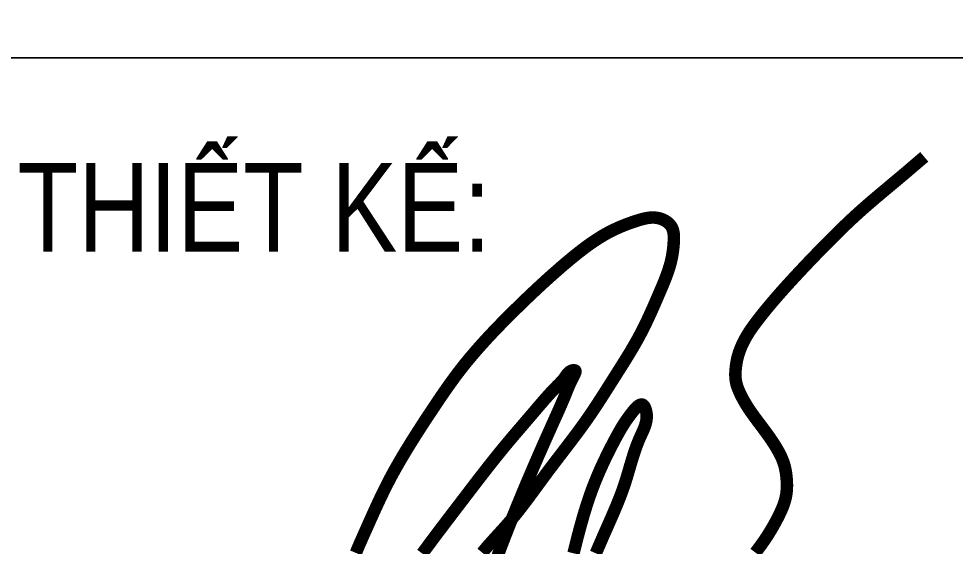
# Model space of a CAD drawing. Header units: millimetres. Extents: x 596422 to 1674380, y -367470 to 58862.
# Drawn here: x 785400 to 787090, y 7317 to 8270 of the extents above; entities that cross this region are included whole.
import ezdxf
from ezdxf.enums import TextEntityAlignment as Align

# ---------------------------------------------------------------- set-up
doc = ezdxf.new("R2010")
doc.units = ezdxf.units.MM
doc.header["$LTSCALE"] = 600
doc.header["$MEASUREMENT"] = 0
doc.layers.get('0').update_dxf_attribs({"lineweight": 0})
for name, color, linetype, lineweight in [('2110 dim 0.13', 149, 'Continuous', 13), ('ISO', 33, 'Continuous', 15), ('Khungten ALC', 98, 'Continuous', 5), ('LC Text1', 3, 'Continuous', 20), ('LC Text2', 7, 'Continuous', 25)]:
    doc.layers.add(name, color=color, linetype=linetype, lineweight=lineweight)
doc.styles.add('ALC2', font='VHARIAL.TTF', dxfattribs={"width": 0.8})
doc.styles.add('Title', font='VHAVAN.TTF', dxfattribs={"width": 0.8})

# ---------------------------------------------------------------- blocks, each defined once
blk = doc.blocks.new('chukyLong')
at = {"layer": 'ISO', "ltscale": 2, "const_width": 50}
for points in [[(-23332.12116220826, -148750.6202716102), (-23332.19340523432, -148750.6820136763), (-23357.96057116023, -148772.7658671629), (-23383.7375437279, -148794.8426982893), (-23396.6479132927, -148805.8572132553), (-23415.27018756711, -148821.6568315414), (-23422.54835804413, -148827.7964481217), (-23435.54376375948, -148838.7147178527), (-23461.58904700194, -148860.4887443867), (-23487.64846813814, -148882.2451590204), (-23500.66154622066, -148893.1414138761), (-23513.65183774173, -148904.0628481583), (-23526.61056902307, -148915.0193226677), (-23539.52896638638, -148926.0206982049), (-23552.39825615336, -148937.0768355704), (-23565.20966464574, -148948.1975955646), (-23571.59092163948, -148953.7852905478), (-23577.95441818521, -148959.3928389884), (-23584.29905757315, -148965.0214734864), (-23590.62374309349, -148970.6724266421), (-23596.92737803646, -148976.3469310554), (-23605.27469958019, -148983.9307972844), (-23609.46721051764, -148987.7714047606), (-23615.7025775692, -148993.5222320968), (-23621.91587340122, -148999.2975717075), (-23628.10801660339, -149005.0962797731), (-23634.27992576544, -149010.9172124741), (-23640.43251947707, -149016.759225991), (-23646.56671632799, -149022.6211765042), (-23652.68343490791, -149028.5019201941), (-23664.8681116136, -149040.3152118263), (-23676.99389831182, -149052.1899503312), (-23693.00828449488, -149068.0287294578), (-23701.09785841169, -149076.0876006105), (-23713.08620893838, -149088.0980246861), (-23725.03392249476, -149100.1476225336), (-23736.94168740751, -149112.2358092941), (-23748.81019200326, -149124.3620001081), (-23760.64012460865, -149136.5256101167), (-23772.43217355032, -149148.7260544607), (-23784.18702715494, -149160.9627482809), (-23795.90537374913, -149173.235106718), (-23807.58790165954, -149185.5425449131), (-23819.23529921283, -149197.8844780068), (-23836.02623619562, -149215.8009363937), (-23842.42724912941, -149222.6696525204), (-23853.96900173886, -149235.1150074905), (-23865.46695796127, -149247.6014951959), (-23876.91445388026, -149260.1343107189), (-23888.30482557944, -149272.7186491417), (-23899.63140914242, -149285.3597055464), (-23910.88754065281, -149298.0626750152), (-23916.48710441442, -149304.4390006118), (-23922.06655619423, -149310.8327526303), (-23927.6250630027, -149317.2445804559), (-23933.16179185028, -149323.6751334739), (-23938.67590974743, -149330.1250610696), (-23944.16658370458, -149336.5950126282), (-23949.6329807322, -149343.085637535), (-23955.07426784074, -149349.5975851753), (-23960.48961204066, -149356.1315049343), (-23965.87818034238, -149362.6880461974), (-23971.23913975638, -149369.2678583498), (-23976.57165729311, -149375.8715907768), (-23981.874899963, -149382.4998928636), (-23987.14803477653, -149389.1534139956), (-23993.46628276791, -149397.212135108), (-23997.59982458783, -149402.5392023136), (-24002.76895396153, -149409.2774535882), (-24007.88691741864, -149416.0540883927), (-24012.9430011132, -149422.8756463216), (-24017.92649119923, -149429.7486669697), (-24020.38766556219, -149433.2065194368), (-24022.82667383078, -149436.6796899317), (-24025.24217677427, -149440.1689959037), (-24027.63283516189, -149443.6752548022), (-24029.9973097629, -149447.1992840764), (-24032.33426134657, -149450.7419011758), (-24034.64235068215, -149454.3039235497), (-24036.92023853889, -149457.8861686473), (-24039.16658568603, -149461.489453918), (-24041.38005289284, -149465.1145968113), (-24043.55930092857, -149468.7624147763), (-24045.70299056248, -149472.4337252624), (-24047.72762327032, -149475.9835049923), (-24049.87832095067, -149479.8498456621), (-24051.90719020119, -149483.5949133602), (-24053.89496156197, -149487.3640412424), (-24055.84020628053, -149491.156721751), (-24057.7414956044, -149494.9724473286), (-24059.59740078106, -149498.8107104176), (-24061.40649305804, -149502.6710034603), (-24063.16734368284, -149506.5528188992), (-24064.87852390298, -149510.4556491768), (-24066.53860496597, -149514.3789867355), (-24068.14615811932, -149518.3223240178), (-24069.69975461054, -149522.285153466), (-24071.19796568714, -149526.2669675225), (-24072.63936259663, -149530.2672586299), (-24074.02251658653, -149534.2855192306), (-24075.34599890434, -149538.3212417669), (-24076.60838079758, -149542.3739186813), (-24077.80823351376, -149546.4430424164), (-24078.94412830038, -149550.5281054144), (-24080.17717162051, -149555.275737561), (-24081.0186330355, -149558.7440455916), (-24081.95695675075, -149562.8741328605), (-24082.83122635512, -149567.0186212875), (-24083.64306263818, -149571.1772704093), (-24084.39408638954, -149575.3498397626), (-24085.08591839875, -149579.5360888841), (-24085.72017945541, -149583.7357773106), (-24086.29849034909, -149587.9486645786), (-24086.82247186935, -149592.174510225), (-24087.38821905627, -149597.3248168295), (-24087.71323974589, -149600.6638847677), (-24088.07653805656, -149604.924689874), (-24088.37672288342, -149609.1924031984), (-24088.6068632621, -149613.4639341312), (-24088.76002822825, -149617.736192063), (-24088.8292868175, -149622.0060863839), (-24088.80770806549, -149626.2705264844), (-24088.76068876015, -149628.3997353865), (-24088.68836100786, -149630.526421755), (-24088.58985843807, -149632.6501992634), (-24088.46431468024, -149634.7706815858), (-24088.31086336383, -149636.8874823958), (-24088.12863811829, -149639.0002153673), (-24087.91677257306, -149641.1084941741), (-24087.67440035762, -149643.2119324899), (-24087.4006551014, -149645.3101439886), (-24087.09467043388, -149647.402742344), (-24086.7555799845, -149649.4893412298), (-24086.18654292776, -149652.5890041019), (-24085.97466086837, -149653.6430050506), (-24085.5321737656, -149655.7095324352), (-24085.05618225334, -149657.769186199), (-24084.54785267434, -149659.8220248568), (-24084.00835137133, -149661.8681069235), (-24083.43884468705, -149663.907490914), (-24082.84049896427, -149665.9402353431), (-24082.21448054571, -149667.9663987256), (-24081.56195577411, -149669.9860395764), (-24080.88409099223, -149671.9992164103), (-24079.45700676855, -149676.0064120869), (-24077.94255861661, -149679.988453874), (-24076.35007727835, -149683.9458098904), (-24074.68889349571, -149687.878948255), (-24072.96833801063, -149691.7883370863), (-24070.56244170612, -149697.0409331728), (-24069.38604912928, -149699.5377357485), (-24067.53738446459, -149703.3786401223), (-24065.65259319801, -149707.1975624859), (-24063.7324582685, -149710.9949072333), (-24061.77776261505, -149714.7710787587), (-24059.78928917661, -149718.5264814558), (-24057.76782089218, -149722.2615197188), (-24055.71414070071, -149725.9765979416), (-24053.6290315412, -149729.6721205182), (-24051.51327635261, -149733.3484918427), (-24049.36765807391, -149737.006116309), (-24047.19295964409, -149740.6453983111), (-24044.98996400211, -149744.266742243), (-24042.75945408696, -149747.8705524987), (-24040.5022128376, -149751.4572334722), (-24038.21902319301, -149755.0271895575), (-24035.91066809217, -149758.5808251486), (-24034.50753474882, -149760.7149815716), (-24031.22182855124, -149765.6409546082), (-24028.84362762025, -149769.1488739663), (-24026.4446334915, -149772.643156441), (-24021.58946725219, -149779.5942070615), (-24016.66673305635, -149786.5008991125), (-24011.68683412701, -149793.3700252367), (-24006.66017368721, -149800.2083780767), (-24001.59715495999, -149807.0227502752), (-23996.50818116838, -149813.8199344749), (-23984.0308631415, -149830.3962676581), (-23976.09948079907, -149840.9720441705), (-23971.03225632177, -149847.7831203644), (-23965.99613389249, -149854.6153253568), (-23960.99941956179, -149861.4744978716), (-23956.05041938022, -149868.3664766329), (-23951.15743939832, -149875.2971003647), (-23946.32878566666, -149882.2722077911), (-23941.57276423579, -149889.2976376362), (-23939.22458627394, -149892.8310480669), (-23936.89768115624, -149896.3792286238), (-23934.59308713902, -149899.9429091475), (-23932.31184247858, -149903.5228194783), (-23930.05498543126, -149907.1196894568), (-23927.82355425337, -149910.7342489235), (-23925.61858720122, -149914.3672277189), (-23923.44112253115, -149918.0193556835), (-23920.47609826831, -149923.1046191233), (-23919.1729604471, -149925.3839637983), (-23917.08605520377, -149929.0976683679), (-23915.03523596347, -149932.8328339181), (-23913.02428166254, -149936.5898144706), (-23911.05697123729, -149940.3689640468), (-23909.13708362407, -149944.1706366684), (-23907.26839775922, -149947.9951863569), (-23905.45469257907, -149951.8429671339), (-23903.69974701996, -149955.714333021), (-23902.00734001822, -149959.6096380397), (-23900.38125051018, -149963.5292362116), (-23898.82525743219, -149967.4734815583), (-23897.34313972057, -149971.4427281013), (-23895.93867631168, -149975.4373298622), (-23894.62701775464, -149979.4218499454), (-23893.37665906939, -149983.5037154636), (-23892.21977149866, -149987.5744408754), (-23891.14193137355, -149991.6684201856), (-23890.14008663881, -149995.7842564816), (-23889.21118523915, -149999.9205528511), (-23888.35217511931, -150004.0759123819), (-23887.56000422401, -150008.2489381615), (-23886.83162049798, -150012.4382332775), (-23886.16397188595, -150016.6424008177), (-23885.55400633264, -150020.8600438695), (-23884.99867178279, -150025.0897655207), (-23884.49491618111, -150029.3301688589), (-23884.02228370911, -150033.7516082038), (-23883.63075071308, -150037.8374176647), (-23883.26956068127, -150042.1013697363), (-23882.95861313391, -150046.3702125158), (-23882.70040388884, -150050.6424453316), (-23882.49742876393, -150054.9165675119), (-23882.35218357702, -150059.1910783849), (-23882.26716414597, -150063.464477279), (-23882.24486628863, -150067.7352635224), (-23882.28778582283, -150072.0019364435), (-23882.39841856645, -150076.2629953704), (-23882.57926033733, -150080.5169396314), (-23882.83280695332, -150084.7622685548), (-23883.16155423227, -150088.9974814689), (-23883.56799799203, -150093.2210777019), (-23884.05463405046, -150097.4315565822), (-23884.62395822541, -150101.6274174379), (-23885.27846633472, -150105.8071595974), (-23886.02065419625, -150109.969282389), (-23886.67363233127, -150113.2584334821), (-23887.77616523364, -150118.2352275176), (-23888.78671049576, -150122.3383553834), (-23889.8806921366, -150126.4220852555), (-23891.05415833984, -150130.4868308419), (-23892.30315728916, -150134.5330058507), (-23893.62373716824, -150138.5610239899), (-23895.01194616079, -150142.5712989675), (-23896.46383245046, -150146.5642444916), (-23897.97544422096, -150150.5402742703), (-23899.54282965596, -150154.4998020114), (-23901.16203693915, -150158.4432414232), (-23902.8291142542, -150162.3710062136), (-23904.54010978482, -150166.2835100906), (-23906.29107171467, -150170.1811667624), (-23908.07804822745, -150174.0643899369), (-23909.89708750683, -150177.9335933221), (-23911.74423773652, -150181.7891906262), (-23915.17373124554, -150188.7898609056), (-23917.41594372053, -150193.2783723069), (-23921.28517602087, -150200.8753810943), (-23925.22397905471, -150208.4226951876), (-23929.23347002254, -150215.9203496231), (-23933.31476612485, -150223.3683794371), (-23937.4689845621, -150230.766819666), (-23941.69724253478, -150238.1157053462), (-23946.00065724336, -150245.4150715141), (-23950.38034588832, -150252.6649532058), (-23954.83742567014, -150259.865385458), (-23959.3730137893, -150267.0164033069), (-23962.95909742625, -150272.5493794705), (-23968.68231133345, -150281.1711167116), (-23973.45073627849, -150288.1780174538), (-23978.28844366263, -150295.1413541556), (-23983.19038603059, -150302.0637323017), (-23988.15151592711, -150308.9477573774), (-23993.16678589692, -150315.7960348676), (-23998.23114848474, -150322.6111702573), (-24003.3395562353, -150329.3957690316), (-24008.48696169335, -150336.1524366755)], [(-24737.19026033822, -150338.8570188966), (-24735.20759438794, -150330.5757050683), (-24733.20123627835, -150322.3045374154), (-24729.12336841517, -150305.7952400349), (-24724.96850641633, -150289.3343255521), (-24721.05921886291, -150274.1255493408), (-24716.46949845154, -150256.5760618662), (-24712.11935690551, -150240.2767191117), (-24709.91266345066, -150232.144409183), (-24707.68225114856, -150224.0226155143), (-24705.42614220465, -150215.9105445766), (-24703.14235882441, -150207.8074028409), (-24700.8289232133, -150199.712396778), (-24698.48385757678, -150191.6247328589), (-24696.10518412031, -150183.5436175543), (-24693.69092504937, -150175.4682573353), (-24691.23910256941, -150167.3978586727), (-24688.7477388859, -150159.3316280374), (-24686.2148562043, -150151.2687719004), (-24683.63847673007, -150143.2084967324), (-24681.01662266869, -150135.1500090045), (-24678.34731622562, -150127.0925151874), (-24675.62857960631, -150119.0352217522), (-24672.85843501623, -150110.9773351697), (-24670.03490466085, -150102.9180619108), (-24667.15601074564, -150094.8566084464), (-24664.21977547604, -150086.7921812474), (-24661.22422105754, -150078.7239867847), (-24658.16736969559, -150070.6512315292), (-24655.04724359565, -150062.5731219518), (-24651.36233362954, -150053.2356302375), (-24648.60984890051, -150046.3982540237), (-24645.29360990051, -150038.3048552223), (-24641.9170614465, -150030.2137202795), (-24638.48412067671, -150022.1299049822), (-24634.99870472941, -150014.0584651176), (-24631.46473074281, -150006.0044564725), (-24627.88611585515, -149997.9729348339), (-24624.26677720467, -149989.9689559889), (-24620.61063192961, -149981.9975757243), (-24616.92159716821, -149974.0638498273), (-24613.2035900587, -149966.1728340847), (-24609.46052773932, -149958.3295842835), (-24605.69632734831, -149950.5391562108), (-24601.9149060239, -149942.8066056535), (-24598.12018090433, -149935.1369883986), (-24594.31606912785, -149927.535360233), (-24590.50648783268, -149920.0067769438), (-24586.69535415706, -149912.556294318), (-24582.88658523923, -149905.1889681424), (-24579.08409821743, -149897.9098542041), (-24575.2918102299, -149890.7240082902), (-24573.40071497968, -149887.1676407757), (-24571.51363841486, -149883.6364861875), (-24569.63107017773, -149880.1311764987), (-24567.75349991057, -149876.652343683), (-24565.88141725565, -149873.2006197135), (-24564.01531185525, -149869.7766365637), (-24562.15567335166, -149866.381026207), (-24559.83615450317, -149862.1686650447), (-24558.45727825637, -149859.6769490349), (-24556.61435526475, -149856.3643268528), (-24552.91145290521, -149849.7873169631), (-24549.14333857518, -149843.2306664525), (-24547.21890062044, -149839.9434934944), (-24545.25904811214, -149836.641631417), (-24543.25741052996, -149833.3184872323), (-24541.20761735358, -149829.9674679524), (-24539.10329806269, -149826.5819805892), (-24536.93808213698, -149823.1554321547), (-24534.70559905613, -149819.6812296608), (-24532.39947829983, -149816.1527801196), (-24531.21681300578, -149814.3661523975), (-24530.01334934775, -149812.5634905431), (-24528.78829101071, -149810.7439704328), (-24527.5408416796, -149808.9067679432), (-24526.27020503939, -149807.0510589507), (-24524.97558477505, -149805.1760193319), (-24523.65618457153, -149803.2808249632), (-24522.31120811378, -149801.3646517212), (-24520.93985908679, -149799.4266754823), (-24519.54134117549, -149797.4660721231), (-24518.11485806487, -149795.48201752), (-24516.65961343986, -149793.4736875496), (-24515.17481098544, -149791.4402580883), (-24513.65965438657, -149789.3809050126), (-24512.11334732821, -149787.294804199), (-24510.53509349532, -149785.1811315242), (-24508.13799347583, -149781.9992734572), (-24507.27965095852, -149780.8680120856), (-24505.60295886288, -149778.672398292), (-24503.89703607535, -149776.4613985995), (-24500.40984898554, -149772.0307039971), (-24498.63475996369, -149769.8297403268), (-24496.84279081084, -149767.6508532367), (-24495.03702916721, -149765.5034083467), (-24493.22056267301, -149763.3967712766), (-24491.39647896849, -149761.3403076461), (-24489.56786569384, -149759.3433830751), (-24487.73781048929, -149757.4153631834), (-24485.90940099506, -149755.5656135907), (-24484.08572485139, -149753.8034999168), (-24483.17662667357, -149752.9582333056), (-24482.26986969847, -149752.1383877816), (-24481.36583988111, -149751.3451340472), (-24480.46492317654, -149750.5796428048), (-24479.56750553976, -149749.843084757), (-24478.6739729258, -149749.1366306062), (-24477.78471128971, -149748.4614510549), (-24476.9001065865, -149747.8187168056), (-24476.0205447712, -149747.2095985607), (-24475.14641179884, -149746.6352670229), (-24474.27809362445, -149746.0968928943), (-24473.41597620305, -149745.5956468776), (-24472.56044548967, -149745.1326996753), (-24471.71188743935, -149744.7092219898), (-24470.8706880071, -149744.3263845237), (-24470.03723314795, -149743.9853579793), (-24469.21190881694, -149743.6873130591), (-24468.39510096908, -149743.4334204656), (-24467.58719555942, -149743.2248509014), (-24466.78857854296, -149743.0627750688), (-24465.99963587475, -149742.9483636704), (-24465.22075350982, -149742.8827874085), (-24464.45231740317, -149742.8672169858), (-24463.69471350986, -149742.9028231046), (-24462.94832778489, -149742.9907764674), (-24462.2135461833, -149743.1322477768), (-24461.49075466013, -149743.3284077352), (-24460.78033917039, -149743.580427045), (-24460.08268566911, -149743.8894764087), (-24459.39818011132, -149744.2567265289), (-24458.42842647048, -149744.8960128728), (-24458.07014866212, -149745.1704033845), (-24457.42723063206, -149745.7169429567), (-24456.79855358664, -149746.3202423546), (-24456.18421226641, -149746.9775161916), (-24455.58430141194, -149747.6859790808), (-24454.99891576381, -149748.4428456354), (-24454.42815006257, -149749.2453304688), (-24453.87209904878, -149750.0906481941), (-24453.33085746302, -149750.9760134246), (-24452.80452004584, -149751.8986407736), (-24452.29318153781, -149752.8557448541), (-24451.79693667949, -149753.8445402796), (-24451.31588021146, -149754.8622416633), (-24450.85010687427, -149755.9060636183), (-24450.39971140847, -149756.9732207579), (-24449.54543305337, -149759.1663990439), (-24448.75380307068, -149761.4194934272), (-24448.02557938489, -149763.7102208137), (-24447.16093782481, -149766.7604747107), (-24446.76227092612, -149768.3166108828), (-24446.22722846371, -149770.6031276099), (-24445.755004267, -149772.8760245777), (-24445.34419796152, -149775.1356047829), (-24444.99340917278, -149777.3821712216), (-24444.70123752633, -149779.6160268902), (-24444.46628264767, -149781.8374747851), (-24444.28714416233, -149784.0468179027), (-24444.16242169584, -149786.2443592392), (-24444.09071487373, -149788.4304017912), (-24444.07062332151, -149790.6052485549), (-24444.10074666471, -149792.7692025267), (-24444.17968452887, -149794.922566703), (-24444.30603653949, -149797.0656440802), (-24444.47840232211, -149799.1987376545), (-24444.69538150225, -149801.3221504224), (-24444.95557370544, -149803.4361853802), (-24445.25757855719, -149805.5411455244), (-24445.59999568305, -149807.6373338512), (-24445.98142470853, -149809.725053357), (-24446.40046525914, -149811.8046070382), (-24446.85571696044, -149813.8762978912), (-24447.34577943792, -149815.9404289122), (-24447.86925231712, -149817.9973030978), (-24448.42473522358, -149820.0472234442), (-24449.01082778279, -149822.0904929478), (-24449.6261296203, -149824.127414605), (-24450.26924036163, -149826.1582914121), (-24450.9387596323, -149828.1834263656), (-24451.63328705784, -149830.2031224617), (-24453.09176487562, -149834.2274100673), (-24454.63347081917, -149838.2335782), (-24456.24720189268, -149842.2240508307), (-24457.92175510036, -149846.2012519302), (-24459.6459274464, -149850.1676054695), (-24461.408515935, -149854.1255354195), (-24465.00412935667, -149862.0258204352), (-24468.61897139895, -149869.9214987447), (-24470.40559566331, -149873.8736703119), (-24471.68450913817, -149876.7448974821), (-24473.88551489945, -149881.7978527425), (-24475.57216906142, -149885.7712286213), (-24477.22462412147, -149889.7517639688), (-24478.84408088816, -149893.7391424425), (-24480.43174017002, -149897.7330477001), (-24481.98880277557, -149901.733163399), (-24483.51646951335, -149905.739173197), (-24485.01594119189, -149909.7507607515), (-24486.48841861973, -149913.7676097202), (-24487.9351026054, -149917.7894037606), (-24490.75589348438, -149925.8465616869), (-24493.48792029709, -149933.9197037911), (-24496.1407895118, -149942.0062993338), (-24498.72410759678, -149950.1038175757), (-24501.24748102031, -149958.2097277773), (-24503.72051625066, -149966.3214991993), (-24506.15281975608, -149974.4366011025), (-24508.55399800487, -149982.5525027473), (-24513.30140460559, -149998.7765823047), (-24518.03958779898, -150014.9734919565), (-24520.4292367886, -150023.0554312195), (-24522.8453993312, -150031.122985788), (-24525.29768189506, -150039.1736249228), (-24527.79569094843, -150047.2048178842), (-24530.3490329596, -150055.2140339332), (-24531.99881018906, -150060.2730487495), (-24535.65479547928, -150071.1582665358), (-24538.40936115962, -150079.0941410963), (-24541.22795149483, -150087.0082282695), (-24544.10760986382, -150094.9023544785), (-24547.04537964548, -150102.7783461467), (-24550.03830421874, -150110.6380296973), (-24553.0834269625, -150118.4832315536), (-24556.17779125566, -150126.3157781389), (-24559.31844047715, -150134.1374958765), (-24562.50241800585, -150141.9502111895), (-24565.72676722069, -150149.7557505014), (-24568.98853150057, -150157.5559402353), (-24572.28475422438, -150165.3526068145), (-24575.61247877106, -150173.1475766624), (-24578.9687485195, -150180.942676202), (-24582.35060684862, -150188.7397318569), (-24589.17926276448, -150204.3470172051), (-24596.07479354994, -150219.9840440931), (-24603.01354623623, -150235.665423907), (-24609.97186785463, -150251.4057680331), (-24616.9512694224, -150267.2771444496), (-24623.85724509941, -150283.1122317003), (-24630.76503213849, -150299.0497775009), (-24637.65395290332, -150314.9889299338), (-24644.52849374384, -150330.8862936732), (-24647.96177367683, -150338.8057437436)], [(-25102.90265509125, -150336.3290178473), (-25097.56517312339, -150329.7879764941), (-25092.1507366552, -150323.2887540839), (-25086.66676522787, -150316.8269914407), (-25081.12067838262, -150310.3983293884), (-25075.51989566066, -150303.9984087509), (-25069.87183660318, -150297.6228703523), (-25064.1839207514, -150291.2673550164), (-25058.46356764654, -150284.9275035674), (-25046.95522784237, -150272.2773556255), (-25035.40617352035, -150259.6375531183), (-25023.87576101013, -150246.9732226374), (-25018.13609428748, -150240.6209614668), (-25012.4233466414, -150234.2494907747), (-25006.74493761312, -150227.8544513851), (-24999.06380456115, -150219.0804820504), (-24995.5203997238, -150214.9764791293), (-24989.98287701207, -150208.4885828762), (-24984.49352721739, -150201.9692261922), (-24979.0500805405, -150195.4198871427), (-24973.6502671821, -150188.8420437933), (-24968.29181734294, -150182.2371742095), (-24962.97246122372, -150175.6067564569), (-24957.68992902518, -150168.952268601), (-24952.44195094804, -150162.2751887074), (-24947.22625719303, -150155.5769948416), (-24942.04057796086, -150148.8591650692), (-24936.88264345227, -150142.1231774556), (-24931.75018386798, -150135.3705100665), (-24926.64092940871, -150128.6026409673), (-24916.48295666813, -150115.0272099011), (-24906.39056683634, -150101.4087087813), (-24896.34560151912, -150087.7589621322), (-24886.32990232228, -150074.0897944781), (-24866.31366871291, -150046.7404942526), (-24856.27681751197, -150033.0840107298), (-24846.19659885459, -150019.4554042994), (-24841.1208306067, -150012.6368626678), (-24825.85067499213, -149992.3177787275), (-24815.59409908099, -149978.8025262388), (-24805.29835236408, -149965.3119303656), (-24784.63970786892, -149938.3711330731), (-24763.9754642185, -149911.4282360646), (-24753.67271855754, -149897.9350155464), (-24743.40634412472, -149884.4160885547), (-24733.18893125904, -149870.8630612414), (-24723.03307029945, -149857.2675397582), (-24712.95135158495, -149843.621130257), (-24707.94223005055, -149836.776219422), (-24702.95636545454, -149829.9154388895), (-24697.9953315893, -149823.0377394284), (-24693.06070224719, -149816.1420718077), (-24688.15405122059, -149809.2273867963), (-24683.29970839489, -149802.3251417853), (-24678.43045807948, -149795.3371057462), (-24673.61356539591, -149788.3614208015), (-24668.82476432305, -149781.3665312924), (-24664.06254493286, -149774.3533881821), (-24659.32539729726, -149767.3229424337), (-24654.6118114882, -149760.2761450104), (-24649.92027757762, -149753.2139468754), (-24645.24928563746, -149746.1372989918), (-24635.96288795616, -149731.9444578316), (-24626.74053901981, -149717.7052292351), (-24617.57015940396, -149703.4272209076), (-24608.43966968411, -149689.1180405545), (-24590.25004223452, -149660.4365945929), (-24572.54142766762, -149632.4575821215), (-24553.8649392064, -149603.0094245995), (-24544.78307530079, -149588.6378798162), (-24535.74409132317, -149574.2430961902), (-24526.76855847193, -149559.8153349801), (-24522.31101471818, -149552.5860444243), (-24517.87704794542, -149545.3448574444), (-24513.46922955346, -149538.0905566978), (-24509.09013094206, -149530.8219248417), (-24504.74232351104, -149523.5377445335), (-24500.42837866021, -149516.2367984306), (-24496.15086778933, -149508.9178691902), (-24491.91236229824, -149501.5797394697), (-24487.71543358671, -149494.2211919264), (-24483.56265305456, -149486.8410092175), (-24479.45659210156, -149479.4379740005), (-24475.39982212753, -149472.0108689327), (-24470.34645151992, -149462.5864006397), (-24467.44410013461, -149457.0797167901), (-24463.54650243075, -149449.5747580314), (-24459.69958226426, -149442.0444375373), (-24455.9007847519, -149434.4895987725), (-24452.14755501036, -149426.9110852013), (-24448.43733815638, -149419.3097402883), (-24444.76757930668, -149411.6864074981), (-24441.13572357799, -149404.041930295), (-24437.53921608702, -149396.3771521437), (-24433.97550195051, -149388.6929165086), (-24430.44202628517, -149380.9900668543), (-24426.93623420772, -149373.2694466452), (-24423.45557083491, -149365.5318993459), (-24419.99748128343, -149357.7782684207), (-24416.55941067003, -149350.0093973344), (-24409.73310672433, -149334.4293085361), (-24402.9562199316, -149318.7983806668), (-24396.20831122561, -149303.1233614428), (-24392.13678560024, -149293.634255446), (-24382.76915730631, -149271.6607525696), (-24379.46018690598, -149263.7689370575), (-24376.19441460826, -149255.8643827951), (-24372.98348462164, -149247.9459235165), (-24369.83904115456, -149240.0123929556), (-24366.77272841549, -149232.0626248466), (-24363.79619061289, -149224.0954529233), (-24362.34522612792, -149220.1049760733), (-24360.92107195524, -149216.1097109199), (-24359.52518362091, -149212.1095116801), (-24358.15901665098, -149208.1042325704), (-24356.82402657153, -149204.0937278077), (-24355.52166890859, -149200.0778516088), (-24354.25339918824, -149196.0564581903), (-24353.02067293653, -149192.0294017691), (-24351.82494567951, -149187.9965365619), (-24350.66767294326, -149183.9577167854), (-24349.55031025381, -149179.9127966564), (-24348.47431313724, -149175.8616303917), (-24347.01168402288, -149170.0625828832), (-24346.4521758345, -149167.7399412933), (-24345.50778274095, -149163.6684681378), (-24344.60744789273, -149159.5883945785), (-24343.75063518995, -149155.49844765), (-24342.93680853276, -149151.3973543874), (-24342.16543182126, -149147.2838418255), (-24341.43596895558, -149143.1566369991), (-24340.74788383585, -149139.0144669431), (-24340.10064036219, -149134.8560586925), (-24339.49370243472, -149130.680139282), (-24338.92653395356, -149126.4854357466), (-24338.39859881885, -149122.2706751211), (-24337.9093609307, -149118.0345844403), (-24337.45828418924, -149113.7758907393), (-24337.04483249458, -149109.4933210528), (-24336.66846974686, -149105.1856024157), (-24336.32865984619, -149100.8514618629), (-24336.02486669271, -149096.4896264293), (-24335.74419537717, -149091.8808902232), (-24335.52574761676, -149087.6796929239), (-24335.34635905179, -149083.2417584308), (-24335.23574623161, -149078.7971169485), (-24335.21126725704, -149074.3578660246), (-24335.23675236835, -149072.1440425056), (-24335.29028022885, -149069.9361032066), (-24335.37402060114, -149067.735560321), (-24335.49014324783, -149065.5439260423), (-24335.6408179315, -149063.3627125639), (-24335.82821441477, -149061.1934320793), (-24336.05450246023, -149059.0375967819), (-24336.32185183048, -149056.8967188652), (-24336.63243228811, -149054.7723105227), (-24336.98841359572, -149052.6658839477), (-24337.39196551593, -149050.5789513338), (-24337.84525781131, -149048.5130248745), (-24338.35046024448, -149046.4696167631), (-24338.90974257803, -149044.4502391931), (-24339.52527457456, -149042.456404358), (-24340.19922599667, -149040.4896244512), (-24340.93376660696, -149038.5514116662), (-24341.73106616801, -149036.6432781965), (-24342.59329444246, -149034.7667362354), (-24343.52262119287, -149032.9232979766), (-24345.0234202224, -149030.2629025643), (-24345.5911385802, -149029.3417575787), (-24346.73215082063, -149027.6061388562), (-24347.94184791329, -149025.9081487631), (-24349.21774016682, -149024.2482984186), (-24350.55733788989, -149022.6270989419), (-24351.95815139116, -149021.0450614525), (-24353.4176909793, -149019.5026970693), (-24354.93346696295, -149018.0005169119), (-24356.50298965078, -149016.5390320992), (-24358.12376935147, -149015.1187537508), (-24359.79331637365, -149013.7401929858), (-24361.509141026, -149012.4038609234), (-24363.26875361718, -149011.1102686829), (-24365.06966445584, -149009.8599273835), (-24366.90938385065, -149008.6533481446), (-24368.78542211026, -149007.4910420854), (-24370.69528954335, -149006.373520325), (-24372.63649645856, -149005.3012939829), (-24374.60655316456, -149004.2748741782), (-24376.60296997001, -149003.2947720302), (-24378.62325718358, -149002.3614986581), (-24380.66492511391, -149001.4755651812), (-24382.72548406967, -149000.6374827188), (-24384.80244435954, -148999.8477623901), (-24386.89331629215, -148999.1069153143), (-24388.99561017617, -148998.4154526108), (-24391.10683632028, -148997.7738853987), (-24393.22450503311, -148997.1827247973), (-24396.05849642806, -148996.4726998892), (-24397.4693281458, -148996.1535868394), (-24399.59310482474, -148995.7155195845), (-24401.71733982359, -148995.3271436542), (-24403.84193134243, -148994.987312101), (-24405.96677758133, -148994.6948779774), (-24408.09177674032, -148994.4486943356), (-24410.21682701947, -148994.247614228), (-24412.34182661885, -148994.090490707), (-24414.4666737385, -148993.976176825), (-24416.59126657851, -148993.9035256342), (-24418.71550333892, -148993.8713901872), (-24420.83928221978, -148993.8786235361), (-24422.96250142117, -148993.9240787335), (-24425.08505914314, -148994.0066088316), (-24427.20685358575, -148994.1250668828), (-24429.32778294906, -148994.2783059396), (-24431.44774543314, -148994.4651790542), (-24433.56663923803, -148994.684539279), (-24435.6843625638, -148994.9352396664), (-24437.80081361052, -148995.2161332687), (-24439.91589057822, -148995.5260731384), (-24442.029491667, -148995.8639123277), (-24444.14151507689, -148996.2285038891), (-24446.25185900796, -148996.6187008749), (-24450.46710123387, -148997.4713233291), (-24454.6744039452, -148998.4126041093), (-24458.87295274245, -148999.4333676344), (-24463.06193322609, -149000.5244383233), (-24467.24053099658, -149001.6766405949), (-24471.40793165442, -149002.8807988682), (-24475.56332080008, -149004.127737562), (-24479.70588403403, -149005.4082810953), (-24482.88496281434, -149006.4109681626), (-24492.0500138354, -149009.3774716858), (-24500.20831283296, -149012.1146124185), (-24508.3098511576, -149014.9278101867), (-24516.35477432144, -149017.8201796074), (-24520.3560506906, -149019.2970270054), (-24524.3432278366, -149020.7948352979), (-24528.31632394847, -149022.313993812), (-24532.2753572152, -149023.854891875), (-24536.22034582583, -149025.4179188139), (-24540.15130796936, -149027.0034639559), (-24544.06826183482, -149028.6119166281), (-24547.97122561119, -149030.2436661577), (-24551.86021748753, -149031.8991018718), (-24555.73525565282, -149033.5786130974), (-24559.5963582961, -149035.2825891619), (-24563.44354360636, -149037.0114193921), (-24567.27682977263, -149038.7654931155), (-24571.09623498392, -149040.545199659), (-24574.90177742925, -149042.3509283497), (-24578.69347529764, -149044.1830685149), (-24582.47134677809, -149046.0420094817), (-24586.23541005961, -149047.9281405771), (-24589.98568333124, -149049.8418511284), (-24594.55960827276, -149052.2235689397), (-24597.4449446258, -149053.7534982579), (-24601.15408932777, -149055.7515167029), (-24604.84979155975, -149057.777080355), (-24608.53222428592, -149059.8296820782), (-24612.2015604705, -149061.9088147363), (-24615.85797307771, -149064.0139711934), (-24619.50163507176, -149066.1446443135), (-24623.13271941685, -149068.3003269605), (-24626.7513990772, -149070.4805119983), (-24630.35784701701, -149072.684692291), (-24633.9522362005, -149074.9123607026), (-24637.53473959187, -149077.1630100969), (-24641.10553015535, -149079.4361333379), (-24644.66478085512, -149081.7312232897), (-24651.74935452044, -149086.3852747813), (-24658.7898443015, -149091.1211074835), (-24665.78763391199, -149095.9346643078), (-24672.74410706559, -149100.8218881662), (-24679.66064747599, -149105.7787219702), (-24686.53863885686, -149110.8011086318), (-24693.37946492189, -149115.8849910626), (-24700.18450938476, -149121.0263121744), (-24706.95515595915, -149126.2210148789), (-24713.69278835873, -149131.4650420879), (-24720.39879029721, -149136.754336713), (-24727.07454548825, -149142.0848416661), (-24733.72143764553, -149147.4524998589), (-24740.34085048275, -149152.8532542032), (-24746.93416771357, -149158.2830476107), (-24753.50277305169, -149163.7378229931), (-24759.59541035713, -149168.8336548025), (-24766.57119642638, -149174.7068762846), (-24773.07280333484, -149180.2171591161), (-24779.55333938585, -149185.7441673503), (-24786.01327307981, -149191.2876963673), (-24792.45307291712, -149196.8475415474), (-24798.87320739816, -149202.4234982706), (-24805.27414502332, -149208.0153619172), (-24818.02030370756, -149219.2459915013), (-24830.69529697295, -149230.5377933411), (-24843.30287282263, -149241.889130478), (-24855.84677925972, -149253.2983659536), (-24868.33076428733, -149264.7638628091), (-24880.75857590859, -149276.2839840862), (-24893.13396212661, -149287.8570928262), (-24905.46067094453, -149299.4815520706), (-24917.74245036544, -149311.1557248609), (-24929.98304839249, -149322.8779742385), (-24942.18621302878, -149334.6466632448), (-24957.98094466815, -149349.9935899011), (-24966.49469401138, -149358.3170983273), (-24978.60088134127, -149370.2190786688), (-24990.6686604683, -149382.1694057995), (-25002.69239604584, -149394.1714115742), (-25014.66645272722, -149406.2284278478), (-25026.58519516578, -149418.3437864752), (-25038.44298801486, -149430.5208193112), (-25050.23419592782, -149442.7628582107), (-25056.10306948741, -149448.9092961389), (-25061.95318355798, -149455.0732350285), (-25067.78383372118, -149461.2550913614), (-25073.59431555869, -149467.4552816196), (-25079.38392465216, -149473.6742222846), (-25085.15195658329, -149479.9123298386), (-25090.89770693372, -149486.1700207633), (-25096.62047128513, -149492.4477115407), (-25102.31954521918, -149498.7458186524), (-25107.99422431754, -149505.0647585804), (-25113.64380416188, -149511.4049478067), (-25119.26758033387, -149517.7668028129), (-25124.86484841518, -149524.150740081), (-25130.43490398746, -149530.5571760928), (-25135.9770426324, -149536.9865273303), (-25141.49055993165, -149543.4392102752), (-25146.97475146689, -149549.9156414093), (-25152.42891281979, -149556.4162372147), (-25157.852339572, -149562.9414141731), (-25163.2443273052, -149569.4915887663), (-25168.60417160107, -149576.0671774762), (-25173.93116804125, -149582.6685967848), (-25179.22461220742, -149589.2962631739), (-25184.48379968126, -149595.9505931252), (-25189.70802604442, -149602.6320031207), (-25195.40394674794, -149610.0009530595), (-25200.04903374564, -149616.0775392998), (-25205.16629499715, -149622.8410974778), (-25210.24975984801, -149629.6304477179), (-25215.30081784324, -149636.444453317), (-25220.32085852779, -149643.281977572), (-25225.31127144666, -149650.1418837798), (-25230.27344614484, -149657.0230352372), (-25235.20877216729, -149663.924295241), (-25240.11863905903, -149670.8445270883), (-25245.00443636503, -149677.7825940757), (-25249.86755363027, -149684.7373595003), (-25254.70938039973, -149691.7076866588), (-25264.33472063128, -149705.6904793653), (-25273.89157341957, -149719.7218785702), (-25283.39105512446, -149733.7927906483), (-25292.84428210585, -149747.8941219748), (-25299.56671296157, -149757.9685117975), (-25311.65110009903, -149776.1559647631), (-25321.00763526575, -149790.3138177643), (-25330.32799512842, -149804.4933989244), (-25339.60825755489, -149818.69772177), (-25348.84450041294, -149832.9297998275), (-25358.03280157039, -149847.1926466233), (-25367.16923889504, -149861.4892756839), (-25376.24989025472, -149875.8227005357), (-25385.27083351721, -149890.1959347053), (-25393.68347994952, -149903.731062535), (-25403.11697312602, -149919.0739071924), (-25411.92934690555, -149933.5847902877), (-25416.30417196047, -149940.8595710968), (-25420.65665340836, -149948.1477654942), (-25424.98571446133, -149955.4497640406), (-25429.29027833154, -149962.7659572966), (-25433.56926823112, -149970.0967358229), (-25437.8216073722, -149977.44249018), (-25442.04621896693, -149984.8036109286), (-25446.24202622744, -149992.1804886293), (-25450.40795236586, -149999.5735138428), (-25454.54292059434, -150006.9830771296), (-25458.64585412501, -150014.4095690503), (-25462.71567617001, -150021.8533801656), (-25466.75130994148, -150029.3149010362), (-25470.75167865156, -150036.7945222225), (-25474.71570551238, -150044.2926342853), (-25480.01857670696, -150054.4663692272), (-25482.53055579699, -150059.3458366783), (-25486.38109831079, -150066.9008880828), (-25490.1957047702, -150074.4739287902), (-25493.97615961239, -150082.0640964206), (-25497.72424727449, -150089.6705285938), (-25501.4417521937, -150097.29236293), (-25505.13045880715, -150104.928737049), (-25508.79215155201, -150112.5787885709), (-25512.42861486545, -150120.2416551158), (-25516.04163318461, -150127.9164743034), (-25523.20447258876, -150143.2985210873), (-25530.29494526176, -150158.7180298825), (-25537.32732670087, -150174.168101649), (-25544.31589240337, -150189.6418373466), (-25551.27491786655, -150205.1323379352), (-25561.54234584888, -150228.0562522212), (-25572.09750276678, -150251.6436007923), (-25579.01004937856, -150267.1611686112), (-25585.878460513, -150282.6960834), (-25592.68291131073, -150298.2553592259), (-25596.05495631478, -150306.0463244238), (-25599.40357691238, -150313.8460101562), (-25602.72629499612, -150321.6552931814), (-25606.02063245858, -150329.4750502578), (-25609.28411119233, -150337.3061581439)], [(-25041.49742144827, -150349.0489025266), (-25035.50230917899, -150333.1634794902), (-25029.47836995646, -150317.291702376), (-25023.08312760627, -150300.5532753488), (-25017.3289120857, -150285.5994513192), (-25011.19960815399, -150269.7812363176), (-25005.03414640162, -150253.9809989285), (-24998.83290707158, -150238.1981031141), (-24992.59627040689, -150222.431912836), (-24986.32461665055, -150206.6817920563), (-24980.01832604553, -150190.9471047368), (-24973.67777883487, -150175.2272148396), (-24967.30335526155, -150159.5214863266), (-24960.89543556856, -150143.8292831595), (-24954.45439999893, -150128.1499693004), (-24947.98062879564, -150112.4829087112), (-24941.47450220169, -150096.8274653539), (-24934.93640046008, -150081.1830031902), (-24928.36670381382, -150065.5488861822), (-24921.7657925059, -150049.9244782918), (-24915.13404677933, -150034.3091434809), (-24908.4718468771, -150018.7022457113), (-24901.77957304222, -150003.1031489451), (-24895.05760551769, -149987.5112171442), (-24888.3063245465, -149971.9258142704), (-24881.52611037166, -149956.3463042858), (-24874.71734323616, -149940.7720511521), (-24867.88040338301, -149925.2024188314), (-24861.01567105521, -149909.6367712856), (-24854.12352649576, -149894.0744724765), (-24850.53577649861, -149885.9986421754), (-24833.30956435686, -149847.4247722609), (-24826.35235172955, -149831.9108532522), (-24819.40127912578, -149816.4291937681), (-24812.46581932016, -149800.988376685), (-24803.2308826364, -149780.4158599511), (-24798.67982699748, -149770.2578734274), (-24791.85096966873, -149754.9063076664), (-24788.45830187043, -149747.1918946845), (-24785.08240018562, -149739.4334650952), (-24781.72495876639, -149731.6173214934), (-24778.38767176483, -149723.7297664742), (-24775.07223333302, -149715.7571026326), (-24773.39833986977, -149711.673530151), (-24771.78025132135, -149707.6876035298), (-24768.51127632969, -149699.5565263866), (-24765.26276071438, -149691.4470482879), (-24763.64534950254, -149687.4270761661), (-24762.0320623304, -149683.4445045483), (-24760.42256892983, -149679.5100003491), (-24758.81653903271, -149675.6342304825), (-24757.21364237091, -149671.8278618631), (-24755.6135486763, -149668.1015614051), (-24754.01592768076, -149664.4659960229), (-24753.12802179509, -149662.4865269241), (-24752.42023078679, -149660.9309916284), (-24750.81925956758, -149657.4807590624), (-24749.19811147296, -149654.0698329652), (-24747.54145333205, -149650.6510892307), (-24745.83395197396, -149647.1774037528), (-24744.95634347256, -149645.4052315769), (-24744.06027422777, -149643.6016524254), (-24743.14382759325, -149641.7607757849), (-24742.20508692263, -149639.8767111423), (-24741.24213556954, -149637.9435679843), (-24740.25305688762, -149635.9554557975), (-24739.23593423052, -149633.9064840688), (-24738.18885095187, -149631.7907622849), (-24737.1098904053, -149629.6023999325), (-24735.99713594448, -149627.3355064983), (-24734.84867092301, -149624.9841914691), (-24734.26044800006, -149623.775035071), (-24733.9137521565, -149623.0607756217), (-24732.46563858771, -149620.0285640668), (-24731.88974581791, -149618.7652071401), (-24731.34487040262, -149617.5101540915), (-24730.84294962687, -149616.2727804277), (-24730.39592077573, -149615.062461655), (-24730.01572113421, -149613.8885732801), (-24729.71428798738, -149612.7604908095), (-24729.59683925104, -149612.2165566341), (-24729.50355862026, -149611.6875897497), (-24729.43593825569, -149611.1747620947), (-24729.39547031792, -149610.6792456073), (-24729.38364696761, -149610.2022122258), (-24729.40196036539, -149609.7448338887), (-24729.45190267188, -149609.3082825342), (-24729.53496604771, -149608.8937301006), (-24729.65264265352, -149608.5023485263), (-24729.80642464993, -149608.1353097495), (-24729.99780419758, -149607.7937857086), (-24730.22827345709, -149607.4789483419), (-24730.49932458911, -149607.1919695877), (-24730.88000700868, -149606.8861896794), (-24731.16869103046, -149606.7060534749), (-24731.56577180564, -149606.5073772425), (-24731.99993102939, -149606.3365712381), (-24732.46740071355, -149606.1922105876), (-24732.96441286991, -149606.0728704166), (-24733.48719951029, -149605.977125851), (-24734.03199264652, -149605.9035520167), (-24734.59502429037, -149605.8507240393), (-24735.76073114827, -149605.8016061587), (-24736.95417617847, -149605.8183732156), (-24737.95896583456, -149605.8752497626), (-24739.31168195559, -149606.0066047914), (-24740.45115451359, -149606.1670802689), (-24741.56436763312, -149606.3698678036), (-24742.65203568823, -149606.613775898), (-24743.71487305299, -149606.8976130547), (-24744.75359410146, -149607.2201877762), (-24745.76891320771, -149607.5803085651), (-24746.76154474579, -149607.9767839239), (-24747.73220308977, -149608.408422355), (-24748.68160261371, -149608.8740323612), (-24749.61045769167, -149609.3724224448), (-24750.51948269773, -149609.9024011084), (-24751.40939200593, -149610.4627768546), (-24752.28089999035, -149611.0523581859), (-24753.13472102504, -149611.6699536048), (-24753.97156948408, -149612.3143716138), (-24754.7921597415, -149612.9844207156), (-24755.59720617141, -149613.6789094126), (-24756.38742314783, -149614.3966462073), (-24757.16352504485, -149615.1364396024), (-24758.67624109689, -149616.6774302035), (-24760.14106932006, -149618.2923492362), (-24761.56372470684, -149619.9716647207), (-24762.94992224973, -149621.7058446774), (-24764.30537694125, -149623.4853571265), (-24765.63580377389, -149625.3006700883), (-24766.94691774016, -149627.142251583), (-24772.11254479153, -149634.580623297), (-24773.41281931346, -149636.4105677607), (-24774.36489827271, -149637.7189516887), (-24776.06164994078, -149639.9722111764), (-24777.4129284026, -149641.6997837542), (-24778.78074815384, -149643.3945652404), (-24780.16397471307, -149645.0587736513), (-24781.56147359881, -149646.6946270031), (-24782.9721103296, -149648.304343312), (-24785.82825940052, -149651.4542368655), (-24788.72334607413, -149654.5261984415), (-24791.64829449876, -149657.5379721691), (-24794.59402882272, -149660.5073021781), (-24802.17516442181, -149668.0464701032), (-24806.4079764994, -149672.3059330995), (-24812.26054973655, -149678.3006854247), (-24818.07186554722, -149684.3686749466), (-24823.84479829429, -149690.5041636477), (-24829.58222234063, -149696.7014135106), (-24835.28701204913, -149702.954686518), (-24840.96204178269, -149709.2582446525), (-24846.61018590418, -149715.6063498966), (-24852.2343187765, -149721.993264233), (-24857.83731476252, -149728.4132496443), (-24863.42204822513, -149734.8605681131), (-24868.99139352722, -149741.329481622), (-24880.09541710136, -149754.3091416906), (-24896.35071084115, -149773.3786678027), (-24902.24454574762, -149780.2765732537), (-24913.31962910732, -149793.2040922921), (-24924.39197441967, -149806.0994445552), (-24946.50383819652, -149831.8398146791), (-24957.53105030812, -149844.7079155018), (-24968.53091166657, -149857.5900154729), (-24979.49726909544, -149870.4976560732), (-24990.42396941826, -149883.4423787837), (-24996.46727271213, -149890.6449817932), (-25012.136628116, -149909.482152537), (-25022.91836215504, -149922.5801419803), (-25033.64964144998, -149935.726945172), (-25044.32996281009, -149948.9200209096), (-25054.95882304469, -149962.156827991), (-25067.34800211167, -149977.7205009945), (-25076.06075271799, -149988.7513112781), (-25086.53811692015, -150002.1025030638), (-25096.97369756554, -150015.4841695946), (-25107.37338605831, -150028.8920784637), (-25117.74307380257, -150042.3219972643), (-25138.41601266211, -150069.2309350331), (-25165.54795825306, -150104.6864960054), (-25200.2756009593, -150150.0832005627), (-25220.87586358215, -150177.0519317205), (-25241.44034761631, -150204.0484896516), (-25261.95099122967, -150231.0859596346), (-25272.18047855603, -150244.6241257953), (-25281.75225236637, -150257.3298216315), (-25292.57740117565, -150271.7468328146), (-25302.74513380189, -150285.3311057648), (-25323.02988018786, -150312.5374705319), (-25343.26214884873, -150339.7829571573)]]:
    blk.add_lwpolyline(points, dxfattribs=at)
blk = doc.blocks.new('ALC')
at = {"layer": 'Khungten ALC', "color": 154, "lineweight": 15}
for points in [[(36750.02493607998, -1384.329152412742), (40449.99971687794, -1384.329152412742), (40449.99971687794, 515.5782037526078), (36750.02493607998, 515.5782037526078)], [(36750.02493607998, -3284.236508578091), (40449.99971687794, -3284.236508578091), (40449.99971687794, -1384.329152412742), (36750.02493607998, -1384.329152412742)]]:
    blk.add_lwpolyline(points, close=True, dxfattribs=at)
at = {"layer": '2110 dim 0.13', "xscale": 0.4505600000000002, "yscale": 0.4505600000000002, "zscale": 0.4505600000000002}
blk.add_blockref('chukyLong', (50112.37761031492, 65457.98044361967), dxfattribs=at)
at = {"layer": 'LC Text1', "style": 'Title'}
for tag, width, p, p2 in [('TENBANVE1', 1.985741806082449, (36912.6576448679, -10202.4053179175), (40339.14494544268, -10202.4053179175)), ('TENBANVE2', 1.422785707095644, (36912.6576448679, -10879.11064330491), (40339.14494544268, -10879.11064330491))]:
    blk.add_attdef(tag, text='', height=249.9999935159641, dxfattribs=dict(at, width=width)).set_placement(p, p2, align=Align.FIT)
at = {"layer": 'LC Text1', "style": 'ALC2', "width": 0.8}
blk.add_attdef('KYHIEU', text='', height=190, dxfattribs=at).set_placement((39525.00602167845, -14180.00080568343), align=Align.CENTER)
at = {"layer": 'LC Text2', "style": 'ALC2', "width": 0.8}
blk.add_text('chñ nhiÖm thiÕt kÕ:', height=159.9999958502171, dxfattribs=at).set_placement((36900.46625998931, -1734.200480737723))

msp = doc.modelspace()

# ---------------------------------------------------------------- block references
msp.add_blockref('ALC', (747434.5099925209, 9583.517384484396))

doc.saveas('drawing.dxf')
